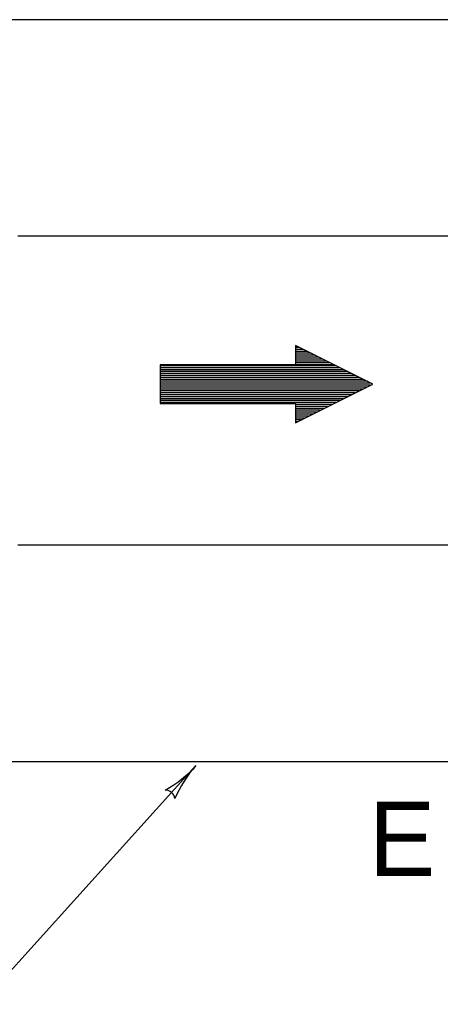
# Model space of a CAD drawing. Extents: x 1000 to 1036.3, y 1000 to 1071.3.
# Drawn here: x 1026.277 to 1027.638, y 1016.816 to 1019.958 of the extents above; entities that cross this region are included whole.
import ezdxf

# ---------------------------------------------------------------- set-up
doc = ezdxf.new("R2010")
doc.units = 0
doc.layers.add('Level 1', color=7, linetype='Continuous')

msp = doc.modelspace()

# ---------------------------------------------------------------- linework, layer by layer
at = {"layer": 'Level 1'}
for p, q in [((1008.7359, 1019.9578), (1033.7641, 1019.9578)), ((1026.2719, 1019.2578), (1029.7719, 1019.2578)), ((1026.2719, 1018.2578), (1029.7719, 1018.2578)), ((1008.7359, 1017.5578), (1033.7641, 1017.5578)), ((1026.1907, 1016.8163), (1026.8474, 1017.5439))]:
    msp.add_line(p, q, dxfattribs=at)
msp.add_lwpolyline([(1027.4193, 1018.7784), (1027.1693, 1018.9029), (1027.1693, 1018.8404), (1026.7318, 1018.8404), (1026.7318, 1018.7154), (1027.1693, 1018.7154), (1027.1693, 1018.6529)], close=True, dxfattribs=at)
for points in [[(1027.1694, 1018.9028), (1027.1693, 1018.9028)], [(1027.182, 1018.8966), (1027.1693, 1018.8966)], [(1027.1945, 1018.8903), (1027.1693, 1018.8903)], [(1027.2071, 1018.8841), (1027.1693, 1018.8841)], [(1027.2196, 1018.8778), (1027.1693, 1018.8778)], [(1027.2322, 1018.8716), (1027.1693, 1018.8716)], [(1027.2448, 1018.8653), (1027.1693, 1018.8653)], [(1027.2573, 1018.8591), (1027.1693, 1018.8591)], [(1027.2698, 1018.8528), (1027.1693, 1018.8528)], [(1027.2949, 1018.8403), (1026.7318, 1018.8403)], [(1027.3012, 1018.8373), (1026.7318, 1018.8373)], [(1027.3138, 1018.831), (1026.7318, 1018.831)], [(1027.3263, 1018.8248), (1026.7318, 1018.8248)], [(1027.3388, 1018.8185), (1026.7318, 1018.8185)], [(1027.2823, 1018.8466), (1027.1693, 1018.8466)], [(1027.3513, 1018.8123), (1026.7318, 1018.8123)], [(1027.3639, 1018.806), (1026.7318, 1018.806)], [(1027.3765, 1018.7998), (1026.7318, 1018.7998)], [(1027.389, 1018.7935), (1026.7318, 1018.7935)], [(1027.4016, 1018.7873), (1026.7318, 1018.7873)], [(1027.4016, 1018.7873), (1026.7318, 1018.7873)], [(1027.4141, 1018.781), (1026.7318, 1018.781)], [(1027.4119, 1018.7748), (1026.7318, 1018.7748)], [(1027.3995, 1018.7685), (1026.7318, 1018.7685)], [(1027.387, 1018.7622), (1026.7318, 1018.7622)], [(1027.3746, 1018.7559), (1026.7318, 1018.7559)], [(1027.3622, 1018.7497), (1026.7318, 1018.7497)], [(1027.3497, 1018.7434), (1026.7318, 1018.7434)], [(1027.3373, 1018.7372), (1026.7318, 1018.7372)], [(1027.3248, 1018.7309), (1026.7318, 1018.7309)], [(1027.3123, 1018.7247), (1026.7318, 1018.7247)], [(1027.2998, 1018.7184), (1026.7318, 1018.7184)], [(1027.2874, 1018.7122), (1027.1693, 1018.7122)], [(1027.2749, 1018.7059), (1027.1693, 1018.7059)], [(1027.2749, 1018.7059), (1027.1693, 1018.7059)], [(1027.2625, 1018.6997), (1027.1693, 1018.6997)], [(1027.2501, 1018.6934), (1027.1693, 1018.6934)], [(1027.2376, 1018.6872), (1027.1693, 1018.6872)], [(1027.2252, 1018.6809), (1027.1693, 1018.6809)], [(1027.2127, 1018.6747), (1027.1693, 1018.6747)], [(1027.2003, 1018.6684), (1027.1693, 1018.6684)], [(1027.1878, 1018.6622), (1027.1693, 1018.6622)], [(1027.1753, 1018.6559), (1027.1693, 1018.6559)]]:
    msp.add_lwpolyline(points, dxfattribs=at)
for centre, radius, start, end in [((1026.5572, 1017.8058), 0.3909, 299.2796, 317.9263), ((1027.1376, 1017.282), 0.3909, 137.9324, 156.6012), ((1027.1376, 1017.282), 0.3909, 137.9202, 137.9324), ((1026.7478, 1017.4336), 0.0313, 6.707, 88.8237)]:
    msp.add_arc(centre, radius, start, end, dxfattribs=at)

# ---------------------------------------------------------------- texts
msp.add_text('E', height=0.24, dxfattribs=at).set_placement((1027.4067, 1017.1873))

doc.saveas('drawing.dxf')
